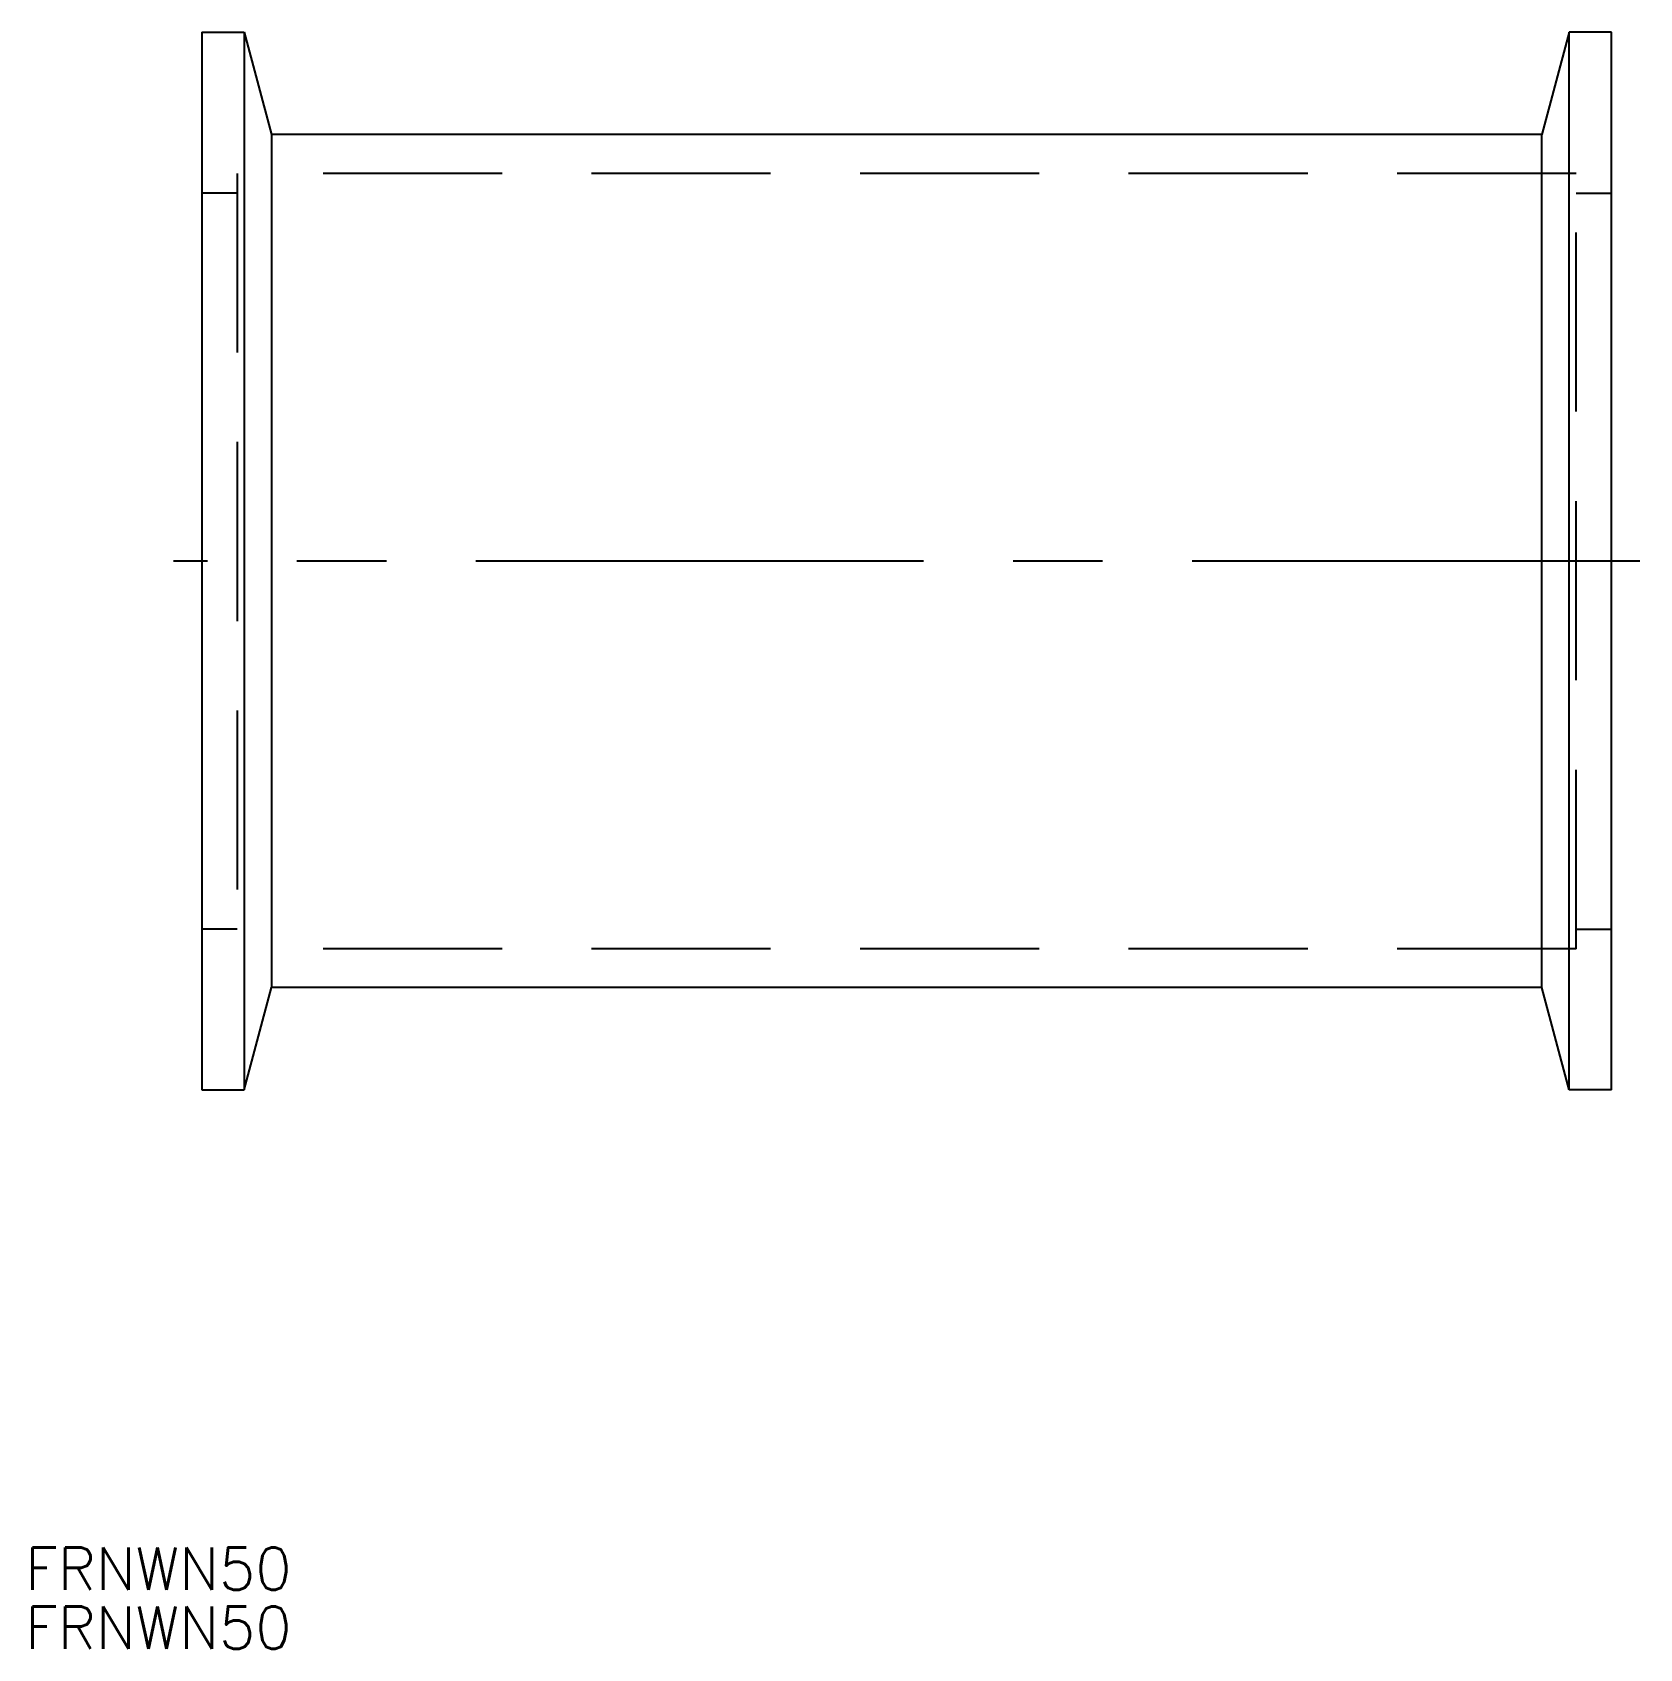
# Model space of a CAD drawing. Extents: x -12 to 102, y -77 to 38.
import ezdxf

# ---------------------------------------------------------------- set-up
doc = ezdxf.new("R2010")
doc.units = 0
doc.linetypes.add('CENTER', pattern=[50.8, 31.75, -6.35, 6.35, -6.35])
doc.linetypes.add('DASHED', pattern=[19.05, 12.7, -6.35])
doc.layers.get('0').update_dxf_attribs({"linetype": 'CONTINUOUS'})
doc.layers.add('CENTER', color=1, linetype='CENTER')
doc.styles.get("Standard").update_dxf_attribs({"font": 'txt.shx', "height": 3, "bigfont": 'bigfont.shx'})

msp = doc.modelspace()

# ---------------------------------------------------------------- linework, layer by layer
at = {"color": 7, "linetype": 'CONTINUOUS'}
for p, q in [((0, 37.5), (3, 37.5)), ((0, 37.5), (0, -37.5)), ((3, 37.5), (4.94, 30.25)), ((3, 37.5), (3, -37.5)), ((97, 37.5), (95.06, 30.25)), ((100, 37.5), (97, 37.5)), ((97, -37.5), (97, 37.5)), ((100, -37.5), (100, 37.5)), ((95.06, 30.25), (4.94, 30.25)), ((4.94, 30.25), (4.94, -30.25)), ((95.06, -30.25), (95.06, 30.25)), ((3, -37.5), (4.94, -30.25)), ((95.06, -30.25), (4.94, -30.25)), ((97, -37.5), (95.06, -30.25)), ((0, -37.5), (3, -37.5)), ((100, -37.5), (97, -37.5))]:
    msp.add_line(p, q, dxfattribs=at)
at = {"color": 3, "linetype": 'DASHED'}
for p, q in [((97.5, 27.5), (2.5, 27.5)), ((2.5, 27.5), (2.5, -27.5)), ((97.5, -27.5), (97.5, 27.5)), ((2.5, 26.1), (0, 26.1)), ((97.5, 26.1), (100, 26.1)), ((2.5, -26.1), (0, -26.1)), ((97.5, -26.1), (100, -26.1)), ((97.5, -27.5), (2.5, -27.5))]:
    msp.add_line(p, q, dxfattribs=at)
at = {"layer": 'CENTER', "color": 1, "linetype": 'CENTER'}
msp.add_line((102, 0), (-2, 0), dxfattribs=at)

# ---------------------------------------------------------------- texts
at = {"color": 7, "linetype": 'CONTINUOUS'}
for p in [(-12.53, -72.96), (-12.53, -77.13)]:
    msp.add_text('FRNWN50', height=3, dxfattribs=at).set_placement(p)

doc.saveas('drawing.dxf')
